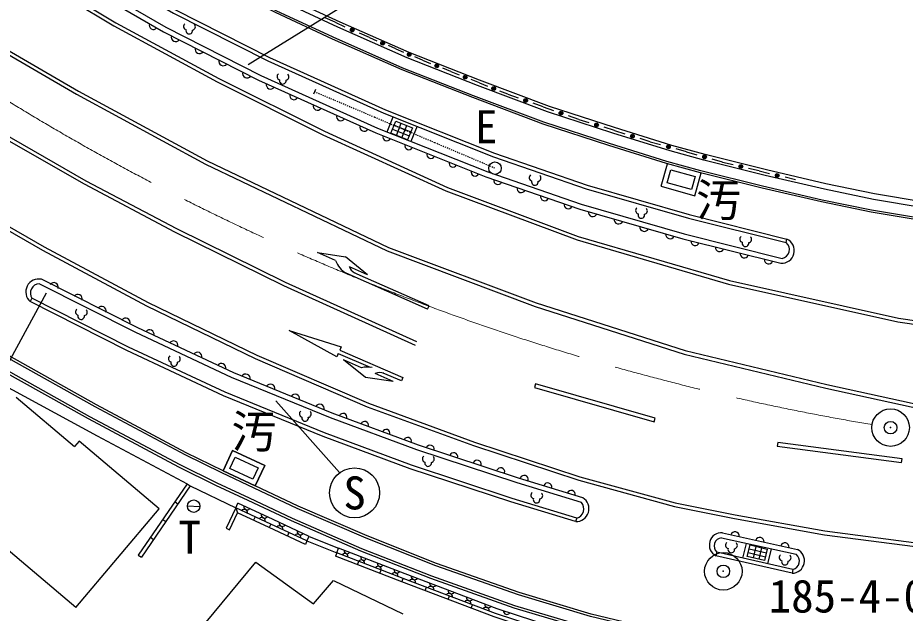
# Model space of a CAD drawing. Units: millimetres, scale not verified. Extents: x 40000 to 680000, y 20000 to 380000.
# Drawn here: x 139766 to 175242, y 262470 to 286281 of the extents above; entities that cross this region are included whole.
import ezdxf
from ezdxf.enums import TextEntityAlignment as Align

# ---------------------------------------------------------------- set-up
doc = ezdxf.new("R2010")
doc.units = ezdxf.units.MM
doc.header["$LTSCALE"] = 1000
doc.header["$PDMODE"] = 32
doc.header["$PDSIZE"] = 500
doc.linetypes.add('CHAIN', pattern=[18.5, 12, -1.5, 3.5, -1.5])
doc.linetypes.add('DASHED', pattern=[7.5, 6, -1.5])
for name, color, linetype, lineweight in [('M-BGD', 7, 'Continuous', 25), ('M-BGD-EXST', 7, 'Continuous', 25), ('M-BMK', 2, 'CHAIN', 13), ('M-BMK-SRVR', 3, 'Continuous', 25), ('M-STR-STRC', 7, 'Continuous', 25)]:
    doc.layers.add(name, color=color, linetype=linetype, lineweight=lineweight)
doc.layers.add('M-OTRS', color=6, linetype='Continuous')
doc.styles.add('ＭＳ ゴシック', font='')
doc.styles.get('ＭＳ ゴシック').set_extended_font_data('MS Gothic')

msp = doc.modelspace()

# ---------------------------------------------------------------- linework, layer by layer
at = {"layer": 'M-BGD'}
for p, q in [((152450, 286099), (152058, 286273)), ((152450, 286099), (152842, 285924)), ((153822, 285488), (153430, 285663)), ((153822, 285488), (154125, 285359)), ((154884, 285037), (154581, 285166)), ((154884, 285037), (155188, 284908)), ((155946, 284586), (155643, 284715)), ((155946, 284586), (156271, 284456)), ((157084, 284131), (156759, 284261)), ((157084, 284131), (157409, 284001)), ((158222, 283676), (157897, 283806)), ((158222, 283676), (158547, 283546)), ((151671, 283408), (151593, 283224)), ((151672, 283299), (151632, 283316)), ((151754, 283264), (151713, 283281)), ((151835, 283230), (151795, 283247)), ((151917, 283195), (151876, 283213)), ((151998, 283161), (151958, 283178)), ((152080, 283126), (152039, 283144)), ((152161, 283092), (152120, 283109)), ((159360, 283221), (159035, 283351)), ((159360, 283221), (159764, 283078)), ((152243, 283057), (152202, 283075)), ((152324, 283023), (152283, 283040)), ((152406, 282988), (152365, 283006)), ((152487, 282954), (152446, 282971)), ((152568, 282919), (152528, 282937)), ((152650, 282885), (152609, 282902)), ((152731, 282850), (152691, 282868)), ((152813, 282816), (152772, 282833)), ((152894, 282781), (152854, 282799)), ((152976, 282747), (152935, 282764)), ((160774, 282720), (160370, 282863)), ((153057, 282712), (153017, 282730)), ((153139, 282678), (153098, 282695)), ((153220, 282644), (153179, 282661)), ((153302, 282609), (153261, 282626)), ((153383, 282575), (153342, 282592)), ((153465, 282540), (153424, 282557)), ((153546, 282506), (153505, 282523)), ((153627, 282471), (153587, 282488)), ((153709, 282437), (153668, 282454)), ((153790, 282402), (153750, 282419)), ((160774, 282720), (161179, 282577)), ((153872, 282368), (153831, 282385)), ((153953, 282333), (153913, 282350)), ((154035, 282299), (153994, 282316)), ((154075, 282281), (154035, 282299)), ((154157, 282247), (154116, 282264)), ((154238, 282212), (154198, 282230)), ((154320, 282178), (154279, 282195)), ((154401, 282143), (154361, 282161)), ((154483, 282109), (154442, 282126)), ((154564, 282075), (154524, 282092)), ((154537, 281714), (154778, 282317)), ((154646, 282040), (154605, 282057)), ((154679, 281664), (154873, 282151)), ((154873, 282151), (155542, 281884)), ((154902, 281575), (155096, 282062)), ((162189, 282219), (161785, 282362)), ((162189, 282219), (162598, 282091)), ((154727, 282006), (154686, 282023)), ((154744, 281826), (155413, 281560)), ((154809, 281971), (154768, 281988)), ((154808, 281989), (155477, 281722)), ((154890, 281937), (154849, 281954)), ((154972, 281902), (154931, 281919)), ((155053, 281868), (155012, 281885)), ((155134, 281833), (155094, 281850)), ((155125, 281486), (155319, 281973)), ((155216, 281799), (155175, 281816)), ((155297, 281764), (155257, 281781)), ((155379, 281730), (155338, 281747)), ((155542, 281884), (155348, 281398)), ((155460, 281695), (155420, 281712)), ((155726, 281940), (155485, 281336)), ((163621, 281772), (163212, 281900)), ((163621, 281772), (164029, 281645)), ((155348, 281398), (154679, 281664)), ((155542, 281661), (155501, 281678)), ((155623, 281626), (155583, 281643)), ((155705, 281592), (155664, 281609)), ((155786, 281557), (155745, 281575)), ((155868, 281523), (155827, 281540)), ((155949, 281488), (155908, 281506)), ((156031, 281454), (155990, 281471)), ((156112, 281419), (156071, 281437)), ((156193, 281385), (156153, 281402)), ((156275, 281350), (156234, 281368)), ((156356, 281316), (156316, 281333)), ((165052, 281326), (164643, 281454)), ((165052, 281326), (165465, 281210)), ((156438, 281281), (156397, 281299)), ((156479, 281264), (156438, 281281)), ((156560, 281230), (156519, 281247)), ((156641, 281195), (156601, 281212)), ((156723, 281161), (156682, 281178)), ((156804, 281126), (156764, 281143)), ((156886, 281092), (156845, 281109)), ((156967, 281057), (156927, 281074)), ((157049, 281023), (157008, 281040)), ((157130, 280988), (157090, 281006)), ((157212, 280954), (157171, 280971)), ((166498, 280919), (166085, 281035)), ((157293, 280919), (157252, 280937)), ((157375, 280885), (157334, 280902)), ((157456, 280850), (157415, 280868)), ((157538, 280816), (157497, 280833)), ((157619, 280781), (157578, 280799)), ((157700, 280747), (157660, 280764)), ((157782, 280712), (157741, 280730)), ((157863, 280678), (157823, 280695)), ((157945, 280643), (157904, 280661)), ((158026, 280609), (157986, 280626)), ((166498, 280919), (166911, 280802)), ((167944, 280511), (167531, 280628)), ((158108, 280574), (158067, 280592)), ((158189, 280540), (158148, 280557)), ((158271, 280505), (158230, 280523)), ((158352, 280471), (158311, 280488)), ((158434, 280437), (158393, 280454)), ((158515, 280402), (158474, 280419)), ((158597, 280368), (158556, 280385)), ((158678, 280333), (158637, 280350)), ((158759, 280299), (158719, 280316)), ((158841, 280264), (158800, 280281)), ((165483, 279547), (165738, 280444)), ((167944, 280511), (168360, 280410)), ((165876, 280199), (166841, 279936)), ((166829, 279164), (167089, 280076)), ((169398, 280155), (168983, 280257)), ((169398, 280155), (169813, 280054)), ((170852, 279799), (170437, 279901)), ((165483, 279547), (166829, 279164)), ((170476, 277288), (170512, 277433)), ((140334, 275063), (140266, 274930)), ((142083, 262697), (130760, 272294)), ((139704, 271106), (142031, 269134)), ((142222, 269356), (142032, 269133)), ((145426, 266641), (142222, 269356)), ((148356, 268982), (147973, 268168)), ((149641, 268378), (148356, 268982)), ((149258, 267563), (149641, 268378)), ((147973, 268168), (149258, 267563)), ((146535, 267648), (144584, 264792)), ((146659, 267564), (144708, 264708)), ((146535, 267648), (146659, 267564)), ((146659, 267564), (148480, 266686)), ((146048, 266934), (146171, 266850)), ((148480, 266686), (148564, 266867)), ((142083, 262697), (145426, 266641)), ((148480, 266686), (148101, 265869)), ((148237, 265806), (148553, 266487)), ((148480, 266686), (148553, 266487)), ((145560, 266220), (145684, 266136)), ((149251, 266328), (149188, 266192)), ((162112, 266276), (162068, 266133)), ((148101, 265869), (148237, 265806)), ((149886, 266033), (149823, 265897)), ((145072, 265506), (145196, 265422)), ((150607, 265697), (150544, 265561)), ((151328, 265361), (151265, 265225)), ((151328, 265361), (151413, 265543)), ((151328, 265361), (152519, 264889)), ((151413, 265543), (152591, 265075)), ((167895, 265487), (170887, 264828)), ((167938, 265682), (170930, 265023)), ((152519, 264889), (152591, 265075)), ((168756, 264676), (168901, 265265)), ((168928, 264745), (169040, 265202)), ((169003, 265049), (169690, 264881)), ((169040, 265202), (169727, 265033)), ((169269, 265145), (169157, 264689)), ((169498, 265089), (169386, 264632)), ((169727, 265033), (169615, 264576)), ((169885, 265048), (169738, 264449)), ((144584, 264792), (144708, 264708)), ((152519, 264889), (152465, 264749)), ((167710, 264917), (167676, 264770)), ((170720, 264069), (167676, 264770)), ((170754, 264215), (167710, 264917)), ((169615, 264576), (168928, 264745)), ((168965, 264897), (169652, 264728)), ((144328, 258530), (149278, 264518)), ((149278, 264518), (151594, 262842)), ((153352, 264407), (153406, 264547)), ((154238, 264065), (154292, 264205)), ((170754, 264215), (170720, 264069)), ((151594, 262842), (152393, 263773)), ((152393, 263773), (155161, 262442)), ((155124, 263724), (155178, 263864)), ((156046, 263373), (156099, 263514)), ((156966, 263023), (157019, 263163)), ((157886, 262673), (157940, 262813))]:
    msp.add_line(p, q, dxfattribs=at)
for points in [[(132737, 295252), (135418, 293274), (138232, 291238), (141909, 288839), (145998, 286471), (149764, 284554), (154406, 282466), (158778, 280723), (162488, 279442), (166572, 278266), (170476, 277288)], [(132826, 295373), (135506, 293395), (138317, 291362), (141988, 288967), (146069, 286603), (149828, 284690), (154464, 282604), (158830, 280864), (162533, 279585), (166611, 278411), (170512, 277433)], [(158226, 283786), (155416, 284889), (152657, 286109), (150393, 287162), (148185, 288282), (145920, 289568), (140387, 295283)], [(132232, 294568), (134916, 292588), (137750, 290537), (141464, 288115), (145592, 285724), (149396, 283788), (154074, 281683), (158482, 279926), (162231, 278631), (166351, 277445), (170269, 276463)], [(132351, 294729), (135034, 292749), (137864, 290702), (141569, 288285), (145687, 285900), (149483, 283968), (154152, 281867), (158552, 280114), (162291, 278822), (166403, 277638), (170318, 276657)], [(157957, 283086), (155127, 284197), (152348, 285426), (150065, 286487), (147830, 287621), (145456, 288969), (139849, 294761)], [(187959, 277700), (185974, 277797), (183952, 277927), (181948, 278099), (179975, 278337), (177935, 278612), (176000, 278909), (174017, 279239), (172062, 279646), (169697, 280194), (167248, 280809), (165906, 281176), (163624, 281887), (161023, 282734), (158226, 283786)], [(187937, 276950), (185931, 277048), (183896, 277179), (181871, 277353), (179880, 277593), (177828, 277869), (175882, 278169), (173879, 278502), (171901, 278914), (169521, 279465), (167058, 280084), (165696, 280456), (163396, 281173), (160775, 282026), (157957, 283086)], [(166841, 279936), (166692, 279411), (165730, 279685), (165876, 280199)], [(169917, 260292), (167492, 260741), (164824, 261255), (162522, 261807), (159611, 262677), (156279, 263856), (153481, 264959), (150712, 266164), (148982, 266975), (147691, 267582), (146208, 268310), (142599, 270238), (139106, 272195), (136534, 273706), (135325, 274475), (132263, 276479), (128977, 278751)], [(162359, 267089), (159784, 267873), (155784, 269193), (152341, 270472), (148398, 272083), (144569, 273879), (140717, 275822)], [(133061, 275490), (138937, 271742), (142945, 269567), (146535, 267648)], [(162301, 266898), (159723, 267682), (155717, 269004), (152268, 270286), (148317, 271900), (144482, 273699), (140627, 275644)], [(162112, 266276), (159527, 267062), (155502, 268391), (152032, 269680), (148056, 271304), (144197, 273114), (140334, 275063)], [(162068, 266133), (159482, 266919), (155453, 268249), (151978, 269540), (147996, 271167), (144132, 272979), (140266, 274930)], [(147973, 268168), (146504, 268889), (142911, 270808), (139429, 272759), (136873, 274261)], [(170035, 260931), (167613, 261380), (164961, 261891), (162691, 262435), (159813, 263295), (156507, 264464), (153730, 265559), (150980, 266756), (149258, 267563)], [(151413, 265543), (149970, 266214), (148564, 266867)], [(151328, 265361), (149886, 266033), (148480, 266686)], [(151265, 265225), (149823, 265897), (148553, 266487)], [(162714, 261404), (158927, 262651), (155250, 264051), (152591, 265075)], [(161672, 260141), (162407, 261137), (158810, 262322), (155125, 263724), (152465, 264749)], [(161793, 260052), (162651, 261214), (158860, 262463), (155178, 263864), (152519, 264889)]]:
    msp.add_lwpolyline(points, dxfattribs=at)
at = {"layer": 'M-BGD', "linetype": 'DASHED'}
for points in [[(158143, 283571), (155328, 284677), (152562, 285900), (150293, 286955), (148076, 288079), (145778, 289384), (140222, 295123)], [(157986, 283160), (155158, 284271), (152381, 285499), (150100, 286559), (147868, 287692), (145506, 289033)], [(187952, 277470), (185961, 277567), (183935, 277698), (181924, 277871), (179945, 278109), (177902, 278384), (175964, 278682), (173975, 279013), (172013, 279422), (169643, 279970), (167190, 280587), (165842, 280955), (163554, 281668), (160947, 282517), (158143, 283571)], [(187939, 277030), (185936, 277128), (183902, 277259), (181879, 277433), (179890, 277673), (177840, 277948), (175894, 278248), (173894, 278581), (171918, 278992), (169540, 279543), (167078, 280161), (165718, 280533), (163420, 281249), (160801, 282101), (157986, 283160)], [(170017, 260833), (167594, 261281), (164940, 261793), (162665, 262338), (159782, 263200), (156472, 264371), (153692, 265467), (150939, 266665), (149216, 267472), (147930, 268078), (146459, 268800), (142863, 270721), (139379, 272672), (136821, 274176), (135623, 274937), (132570, 276935), (129289, 279203)], [(169935, 260391), (167511, 260839), (164845, 261353), (162548, 261903), (159642, 262772), (156314, 263949), (153520, 265051), (150754, 266255), (149025, 267065), (147735, 267672), (146253, 268399), (142647, 270326), (139155, 272282), (136586, 273792), (135379, 274559), (132319, 276562), (129033, 278833)]]:
    msp.add_lwpolyline(points, dxfattribs=at)
at = {"layer": 'M-BGD'}
for points in [[(148356, 268982), (149641, 268378), (149258, 267563), (147973, 268168)], [(148452, 268716), (149375, 268282), (149162, 267829), (148239, 268264)]]:
    msp.add_lwpolyline(points, close=True, dxfattribs=at)
for centre, radius in [((153136, 285793), 75), ((153136, 285793), 49.5), ((153136, 285793), 24.5), ((154353, 285263), 75), ((154353, 285263), 49.5), ((154353, 285263), 24.5), ((155415, 284812), 75), ((155415, 284812), 49.5), ((155415, 284812), 24.5), ((156515, 284359), 75), ((156515, 284359), 49.5), ((156515, 284359), 24.5), ((157653, 283904), 75), ((157653, 283904), 49.5), ((157653, 283904), 24.5), ((158791, 283449), 75), ((158791, 283449), 49.5), ((158791, 283449), 24.5), ((160067, 282971), 75), ((160067, 282971), 49.5), ((160067, 282971), 24.5), ((161482, 282469), 75), ((161482, 282469), 49.5), ((161482, 282469), 24.5), ((162905, 281995), 75), ((162905, 281995), 49.5), ((162905, 281995), 24.5), ((164336, 281549), 75), ((164336, 281549), 49.5), ((164336, 281549), 24.5), ((165775, 281123), 75), ((165775, 281123), 49.5), ((165775, 281123), 24.5), ((167221, 280715), 75), ((167221, 280715), 49.5), ((167221, 280715), 24.5), ((168671, 280333), 75), ((168671, 280333), 49.5), ((168671, 280333), 24.5), ((170125, 279977), 75), ((170125, 279977), 49.5), ((170125, 279977), 24.5)]:
    msp.add_circle(centre, radius, dxfattribs=at)
for centre, radius, start, end in [((145184, 285971), 159, 153.2635, 326.588), ((146081, 285509), 180, 162.739, 323.3), ((147032, 285025), 180, 162.7417, 323.2994), ((147983, 284541), 180, 162.7417, 323.2994), ((148934, 284057), 180, 162.7422, 323.2975), ((149873, 283598), 172, 163.2535, 328.2997), ((150809, 283177), 172, 163.254, 328.2977), ((151744, 282756), 172, 163.254, 328.2977), ((152680, 282335), 172, 163.2535, 328.2997), ((153615, 281914), 172, 163.2547, 328.2976), ((154518, 281515), 158, 161.3093, 335.2291), ((155399, 281164), 158, 161.3079, 335.2299), ((156281, 280812), 158, 161.3093, 335.2291), ((157163, 280461), 158, 161.3079, 335.2299), ((158044, 280110), 158, 161.3093, 335.2291), ((158956, 279779), 166, 166.4957, 335.4041), ((159893, 279456), 166, 166.4952, 335.405), ((160830, 279132), 166, 166.4965, 335.4037), ((161768, 278808), 166, 166.4947, 335.4056), ((162755, 278513), 181, 173.8926, 333.9738), ((163785, 278217), 181, 173.8923, 333.9757), ((164815, 277920), 181, 173.8915, 333.9746), ((165845, 277623), 181, 173.8926, 333.9738), ((170300, 276971), 509, 266.5841, 65.29), ((166845, 277341), 169, 172.5251, 339.3496), ((167825, 277096), 169, 172.524, 339.3504), ((170264, 277006), 353, 278.8744, 52.9995), ((168805, 276850), 169, 172.524, 339.3504), ((169784, 276605), 169, 172.524, 339.3504), ((140604, 275319), 516, 77.359, 229.0971), ((141208, 275511), 180, 343.3546, 143.8879), ((140643, 275271), 373, 92.5176, 213.9382), ((142165, 275037), 180, 343.3537, 143.8888), ((143121, 274563), 180, 343.3554, 143.8871), ((144077, 274088), 180, 343.3554, 143.8871), ((145036, 273628), 178, 344.0555, 145.684), ((145993, 273179), 178, 344.0555, 145.684), ((146950, 272730), 178, 344.0542, 145.6838), ((147907, 272281), 178, 344.0542, 145.6838), ((148879, 271854), 180, 347.3717, 148.1897), ((149865, 271451), 180, 347.3717, 148.1897), ((150851, 271048), 180, 347.3713, 148.1916), ((151837, 270646), 180, 347.3717, 148.1897), ((152770, 270309), 153, 340.7643, 158.4705), ((153631, 269989), 153, 340.7645, 158.4684), ((154492, 269670), 153, 340.7637, 158.4688), ((155352, 269350), 153, 340.7637, 158.4688), ((156249, 269027), 165, 347.469, 156.8937), ((157189, 268725), 165, 347.4708, 156.8919), ((158129, 268423), 165, 347.4708, 156.8919), ((159068, 268121), 165, 347.4703, 156.8923), ((160008, 267819), 165, 347.4705, 156.8938), ((160948, 267517), 165, 347.469, 156.8937), ((161888, 267215), 165, 347.4708, 156.8919), ((162079, 266652), 519, 268.8019, 57.3646), ((162011, 266647), 384, 285.3077, 40.858), ((148818, 266492), 133, 349.592, 140.5916), ((148930, 266734), 133, 169.5981, 320.5851), ((149633, 266408), 133, 169.5955, 320.5877), ((149520, 266166), 133, 349.5946, 140.589), ((150347, 266081), 138, 170.9853, 319.0779), ((150231, 265831), 138, 350.9791, 139.0816), ((151068, 265745), 138, 170.9844, 319.0767), ((168432, 265551), 172, 354.7979, 160.3578), ((150952, 265495), 138, 350.981, 139.0817), ((167893, 265201), 483, 84.6182, 243.2757), ((167927, 265161), 327, 95.5287, 228.4018), ((169430, 265331), 172, 354.7968, 160.3587), ((170427, 265112), 172, 354.7952, 160.3602), ((170713, 264571), 502, 270.7921, 64.3968), ((152844, 264742), 120, 348.7133, 149.1239), ((152931, 264966), 120, 168.7038, 329.1326), ((153596, 264710), 120, 168.706, 329.1328), ((170655, 264557), 356, 286.0863, 49.3845), ((153509, 264485), 120, 348.7124, 149.1248), ((154174, 264229), 120, 348.7124, 149.1248), ((154260, 264454), 120, 168.7051, 329.1337), ((154839, 263973), 120, 348.7124, 149.1248), ((154925, 264198), 120, 168.7051, 329.1337), ((155630, 263944), 136, 174.5174, 323.8232), ((155534, 263690), 136, 354.5876, 143.7525), ((156366, 263664), 136, 174.5182, 323.8223), ((156270, 263410), 136, 354.5858, 143.7536), ((157006, 263129), 136, 354.5884, 143.751), ((157101, 263385), 136, 174.5174, 323.8232), ((157743, 262849), 136, 354.5858, 143.7536), ((157837, 263105), 136, 174.5182, 323.8223), ((158479, 262569), 136, 354.5858, 143.7536), ((158572, 262825), 136, 174.5154, 323.8231), ((159318, 262563), 138, 177.8447, 325.6939)]:
    msp.add_arc(centre, radius, start, end, dxfattribs=at)
at = {"layer": 'M-BGD-EXST'}
for p, q in [((148981, 284409), (153454, 287190)), ((140908, 275262), (138309, 270515)), ((150088, 270957), (152628, 268094)), ((146551, 266765), (147051, 266740))]:
    msp.add_line(p, q, dxfattribs=at)
for centre, radius in [((158841, 280264), 250), ((153232, 267282), 1000), ((146801, 266752), 250)]:
    msp.add_circle(centre, radius, dxfattribs=at)
for centre, radius, start, end in [((146531, 285934), 136, 127.7565, 254.6268), ((146731, 285924), 136, 279.6835, 46.5538), ((146623, 285766), 133, 163.4689, 10.8415), ((150269, 283931), 136, 127.7556, 254.626), ((150469, 283921), 136, 279.6851, 46.5516), ((150361, 283762), 133, 163.4699, 10.8404), ((160344, 279886), 136, 127.7556, 254.626), ((160544, 279876), 136, 279.6843, 46.5547), ((160436, 279717), 133, 163.4699, 10.8404), ((164601, 278567), 136, 127.7554, 254.6286), ((164801, 278557), 136, 279.6818, 46.5549), ((164693, 278398), 133, 163.4689, 10.8415), ((168763, 277433), 136, 127.7554, 254.6286), ((168963, 277423), 136, 279.6818, 46.5549), ((168855, 277264), 133, 163.4689, 10.8415), ((142209, 274518), 136, 127.7554, 254.6286), ((142409, 274508), 136, 279.6843, 46.5547), ((142300, 274350), 133, 163.4699, 10.8404), ((145925, 272649), 136, 127.7568, 254.6243), ((146017, 272480), 133, 163.4699, 10.8404), ((146125, 272639), 136, 279.686, 46.5535), ((151159, 270448), 136, 127.7556, 254.626), ((151359, 270438), 136, 279.6851, 46.5516), ((151251, 270279), 133, 163.4699, 10.8404), ((156077, 268646), 136, 127.7568, 254.6243), ((156277, 268636), 136, 279.6868, 46.5505), ((156169, 268477), 133, 163.4699, 10.8404), ((160413, 267185), 136, 127.7587, 254.6253), ((160613, 267175), 136, 279.6843, 46.5547), ((160505, 267016), 133, 163.4699, 10.8404), ((168197, 265192), 136, 127.7565, 254.6268), ((168289, 265024), 133, 163.4705, 10.8398), ((168397, 265182), 136, 279.6835, 46.5538), ((170341, 264703), 136, 127.7554, 254.6286), ((170541, 264693), 136, 279.6843, 46.5547), ((170433, 264534), 133, 163.4699, 10.8404)]:
    msp.add_arc(centre, radius, start, end, dxfattribs=at)
at = {"layer": 'M-BMK'}
msp.add_arc((189831, 365077), 96387, 235.21548, 260.49605, dxfattribs=at)
at = {"layer": 'M-BMK-SRVR'}
for centre in [(174656, 269893), (167969, 264147)]:
    msp.add_circle(centre, 750, dxfattribs=at)
msp.add_point((167969, 264147), dxfattribs=at)
at = {"layer": 'M-OTRS'}
msp.add_point((174656, 269893), dxfattribs=at)
at = {"layer": 'M-STR-STRC'}
for p, q in [((152474, 276575), (151751, 276893)), ((151751, 276893), (152864, 276726)), ((152866, 276729), (153745, 276010)), ((156146, 274633), (152896, 276065)), ((153015, 276336), (153738, 276018)), ((153336, 276033), (153227, 276081)), ((156206, 274768), (153336, 276033)), ((156146, 274633), (156206, 274768)), ((152519, 272719), (150619, 273781)), ((150619, 273781), (152695, 273125)), ((152578, 272854), (152519, 272719)), ((152578, 272854), (153848, 272305)), ((152695, 273125), (152636, 272990)), ((152636, 272990), (155166, 271896)), ((153667, 271901), (152790, 272601)), ((153513, 272289), (152790, 272601)), ((154778, 271742), (153667, 271901)), ((154778, 271742), (154055, 272055)), ((155107, 271761), (154379, 272076)), ((155166, 271896), (155107, 271761)), ((165249, 270268), (160464, 271643)), ((175115, 268647), (170148, 269295))]:
    msp.add_line(p, q, dxfattribs=at)
for points in [[(131464, 294171), (134691, 291744), (138519, 289009), (143609, 285954), (147738, 283718), (151966, 281604), (156884, 279359), (162124, 277396), (168174, 275624), (174945, 274118), (180743, 273277), (188062, 272623), (195334, 272726), (202656, 273243), (205588, 273543)], [(131554, 294291), (134780, 291865), (138601, 289135), (143683, 286084), (147808, 283851), (152031, 281740), (156942, 279497), (162171, 277539), (168211, 275770), (174972, 274265), (180761, 273426), (188068, 272773), (195327, 272876), (202643, 273393), (205573, 273692)], [(129508, 291692), (135251, 287585), (139109, 285145), (142192, 283350), (147338, 280557), (154585, 277099), (160493, 274884), (166442, 272971), (172108, 271612), (178072, 270315), (181323, 269594)], [(131408, 290149), (135167, 287460), (139031, 285017), (142118, 283220), (147270, 280423), (154527, 276961), (160444, 274742), (166402, 272827), (172074, 271466), (178040, 270168), (181299, 269446)], [(155663, 273182), (150404, 275564), (146051, 277709), (142435, 279621), (138196, 282040), (134907, 284110), (129529, 287777)], [(155724, 273318), (150468, 275700), (146119, 277842), (142507, 279752), (138273, 282169), (134989, 284235), (129622, 287895)], [(124546, 285282), (125776, 284887), (128295, 283870), (131450, 282314), (135957, 279750), (140753, 276993), (144908, 274763), (149260, 272653), (153732, 270730), (157981, 269175), (162192, 267785), (166016, 266744), (168421, 266255), (172011, 265611), (177395, 264907)], [(126982, 284562), (128357, 284007), (131520, 282447), (136032, 279881), (140826, 277124), (144976, 274897), (149322, 272789), (153787, 270870), (158030, 269317), (162236, 267929), (166050, 266890), (168449, 266403), (172034, 265759), (177410, 265057)], [(160464, 271643), (160422, 271498), (165208, 270124), (165249, 270268)], [(170148, 269295), (170128, 269146), (175095, 268499), (175115, 268647)]]:
    msp.add_lwpolyline(points, dxfattribs=at)
for centre, radius, start, end in [((153401, 276913), 987, 200.0508, 239.246), ((153479, 276505), 493, 200.052, 239.2449), ((153726, 271328), 984, 78.0193, 102.5237), ((154247, 271602), 492, 71.3204, 112.9393)]:
    msp.add_arc(centre, radius, start, end, dxfattribs=at)

# ---------------------------------------------------------------- texts
at = {"layer": 'M-BGD-EXST', "style": 'ＭＳ ゴシック'}
for s, p in [('E', (158495, 281925)), ('汚', (167783, 278994)), ('汚', (149211, 269738)), ('S', (153232, 267282)), ('T', (146644, 265507))]:
    msp.add_text(s, height=1320, dxfattribs=at).set_placement(p, align=Align.MIDDLE_CENTER)
at = {"layer": 'M-BMK-SRVR', "style": 'ＭＳ ゴシック'}
msp.add_text('185-4-0-1', height=1320, dxfattribs=at).set_placement((173826, 263158), align=Align.MIDDLE_CENTER)

doc.saveas('drawing.dxf')
